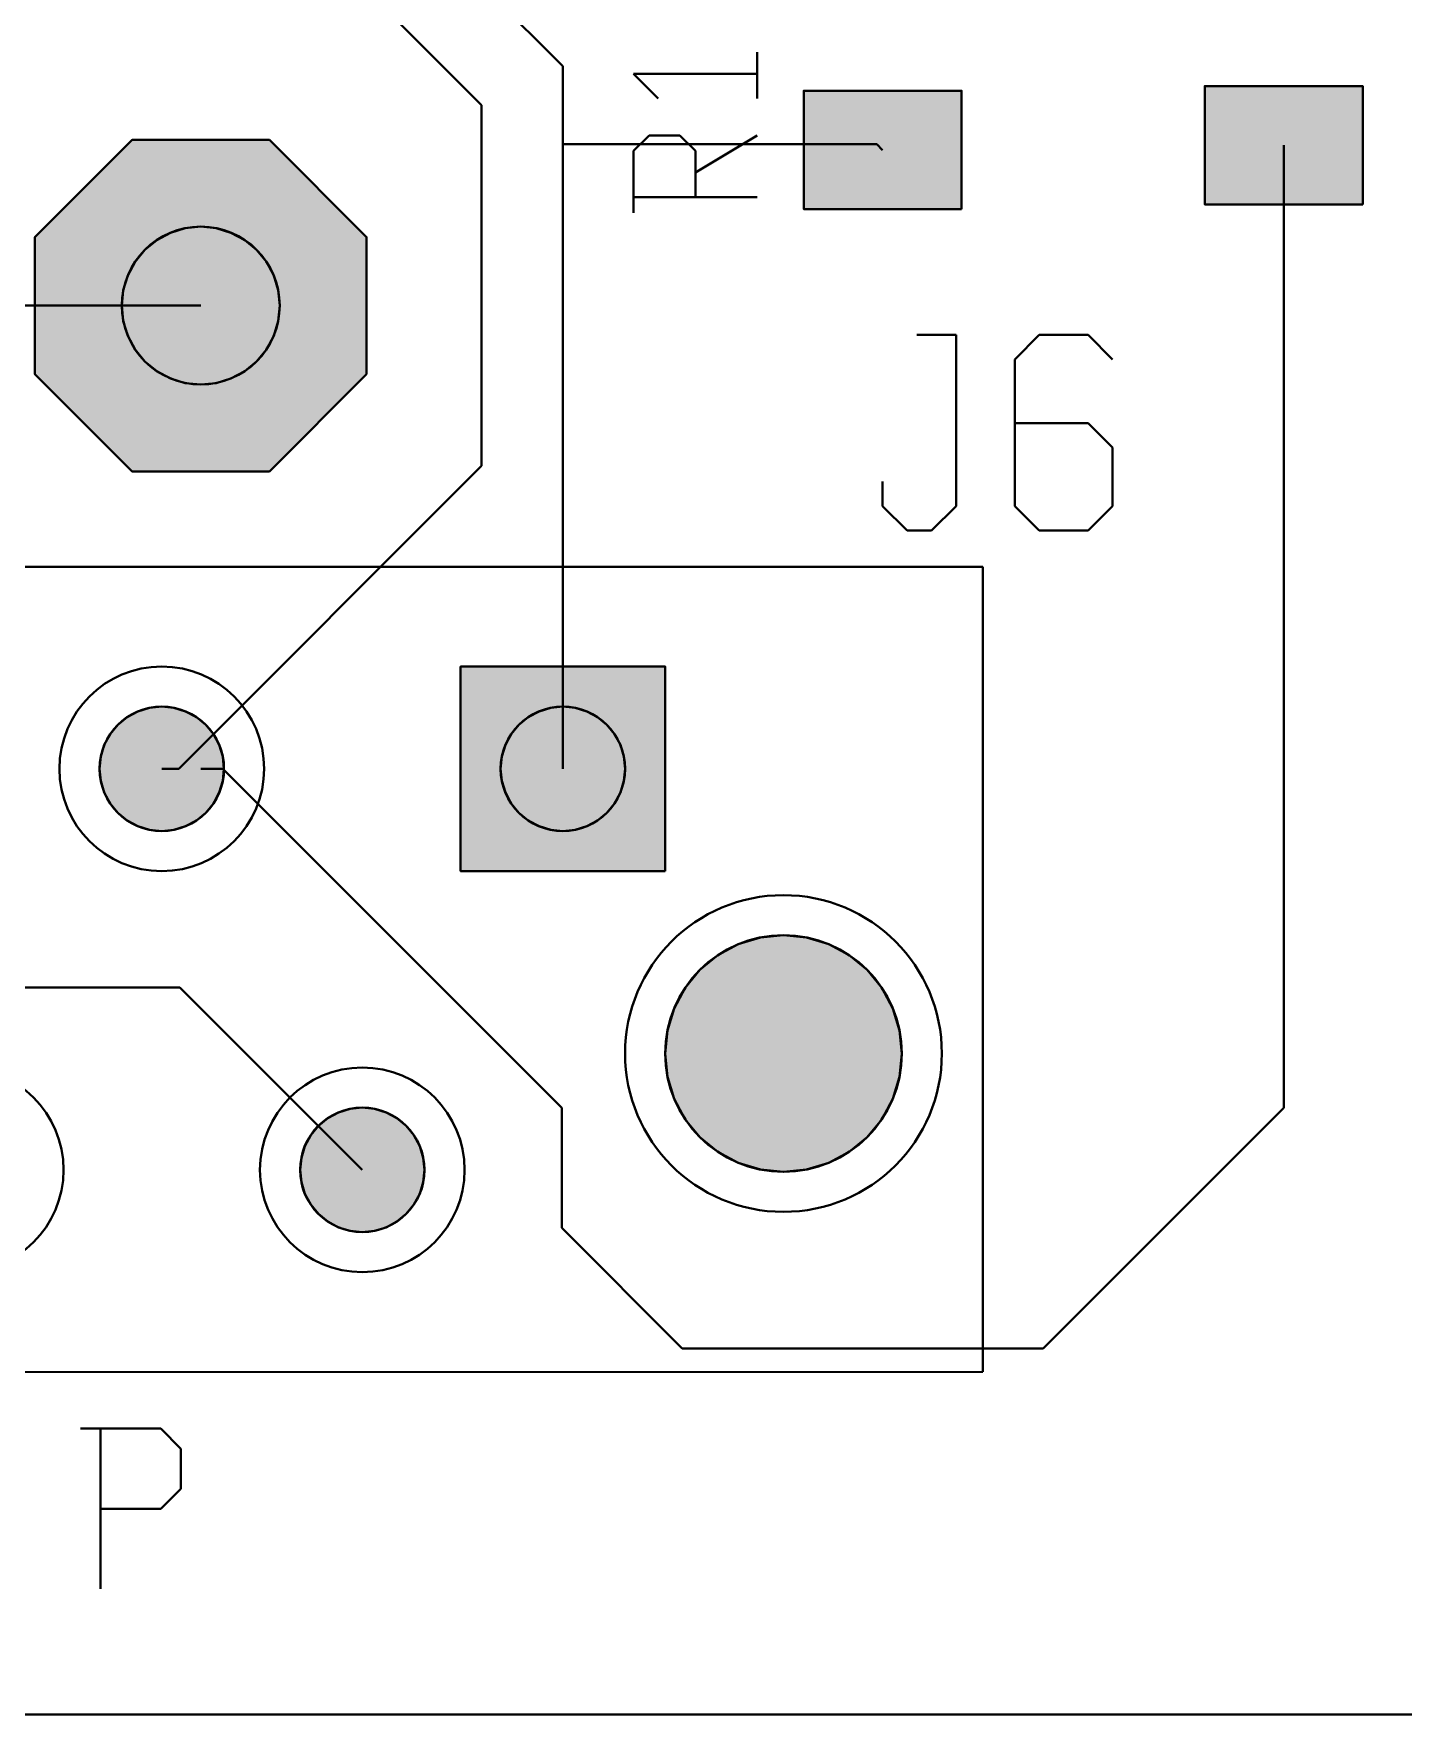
# Model space of a CAD drawing. Header units: millimetres. Extents: x 2 to 157, y 2 to 78.
# Drawn here: x 89.42 to 98.09, y 2.11 to 12.76 of the extents above; entities that cross this region are included whole.
import ezdxf

# ---------------------------------------------------------------- set-up
doc = ezdxf.new("R2010")
doc.units = ezdxf.units.MM
for name, color, linetype in [('bottom_copper', 7, 'Continuous'), ('bottom_silk', 7, 'Continuous'), ('drill_plated', 7, 'Continuous'), ('outline', 7, 'Continuous'), ('top_copper', 7, 'Continuous'), ('top_silk', 7, 'Continuous')]:
    doc.layers.add(name, color=color, linetype=linetype)

msp = doc.modelspace()

# ---------------------------------------------------------------- hatches: boundary and pattern name
at = {"layer": 'bottom_copper', "lineweight": 40}
for points in [[(91.525, 10.601), (90.91, 9.986), (90.04, 9.986), (89.425, 10.601), (89.425, 11.47), (90.04, 12.085), (90.91, 12.085), (91.525, 11.47), (91.525, 10.601)], [(90.965, 10.938), (90.937, 10.844), (90.891, 10.758), (90.828, 10.682), (90.753, 10.62), (90.666, 10.574), (90.572, 10.545), (90.475, 10.536), (90.377, 10.545), (90.283, 10.574), (90.197, 10.62), (90.121, 10.682), (90.059, 10.758), (90.013, 10.844), (89.984, 10.938), (89.975, 11.036), (89.984, 11.133), (90.013, 11.227), (90.059, 11.313), (90.121, 11.389), (90.197, 11.451), (90.283, 11.497), (90.377, 11.526), (90.475, 11.536), (90.572, 11.526), (90.666, 11.497), (90.753, 11.451), (90.828, 11.389), (90.891, 11.313), (90.937, 11.227), (90.965, 11.133), (90.975, 11.036), (90.965, 10.938)], [(93.416, 7.454), (92.12, 7.454), (92.12, 8.75), (93.416, 8.75), (93.416, 7.454)], [(90.614, 8.025), (90.592, 7.951), (90.555, 7.883), (90.506, 7.824), (90.447, 7.775), (90.379, 7.738), (90.305, 7.716), (90.228, 7.708), (90.151, 7.716), (90.077, 7.738), (90.009, 7.775), (89.95, 7.824), (89.901, 7.883), (89.864, 7.951), (89.842, 8.025), (89.834, 8.102), (89.842, 8.179), (89.864, 8.253), (89.901, 8.321), (89.95, 8.38), (90.009, 8.429), (90.077, 8.466), (90.151, 8.488), (90.228, 8.496), (90.305, 8.488), (90.379, 8.466), (90.447, 8.429), (90.506, 8.38), (90.555, 8.321), (90.592, 8.253), (90.614, 8.179), (90.622, 8.102), (90.614, 8.025)], [(93.154, 8.025), (93.132, 7.951), (93.095, 7.883), (93.046, 7.824), (92.987, 7.775), (92.919, 7.738), (92.845, 7.716), (92.768, 7.708), (92.691, 7.716), (92.617, 7.738), (92.549, 7.775), (92.49, 7.824), (92.441, 7.883), (92.404, 7.951), (92.382, 8.025), (92.374, 8.102), (92.382, 8.179), (92.404, 8.253), (92.441, 8.321), (92.49, 8.38), (92.549, 8.429), (92.617, 8.466), (92.691, 8.488), (92.768, 8.496), (92.845, 8.488), (92.919, 8.466), (92.987, 8.429), (93.046, 8.38), (93.095, 8.321), (93.132, 8.253), (93.154, 8.179), (93.162, 8.102), (93.154, 8.025)], [(94.9, 6.152), (94.857, 6.012), (94.788, 5.882), (94.695, 5.769), (94.581, 5.676), (94.452, 5.606), (94.311, 5.564), (94.165, 5.549), (94.019, 5.564), (93.878, 5.606), (93.749, 5.676), (93.635, 5.769), (93.542, 5.882), (93.473, 6.012), (93.43, 6.152), (93.416, 6.299), (93.43, 6.445), (93.473, 6.585), (93.542, 6.715), (93.635, 6.828), (93.749, 6.922), (93.878, 6.991), (94.019, 7.034), (94.165, 7.048), (94.311, 7.034), (94.452, 6.991), (94.581, 6.922), (94.695, 6.828), (94.788, 6.715), (94.857, 6.585), (94.9, 6.445), (94.914, 6.299), (94.9, 6.152)], [(91.884, 5.485), (91.862, 5.411), (91.825, 5.343), (91.776, 5.284), (91.717, 5.235), (91.649, 5.198), (91.575, 5.176), (91.498, 5.168), (91.421, 5.176), (91.347, 5.198), (91.279, 5.235), (91.22, 5.284), (91.171, 5.343), (91.134, 5.411), (91.112, 5.485), (91.104, 5.562), (91.112, 5.639), (91.134, 5.713), (91.171, 5.781), (91.22, 5.84), (91.279, 5.889), (91.347, 5.926), (91.421, 5.948), (91.498, 5.956), (91.575, 5.948), (91.649, 5.926), (91.717, 5.889), (91.776, 5.84), (91.825, 5.781), (91.862, 5.713), (91.884, 5.639), (91.892, 5.562), (91.884, 5.485)]]:
    msp.add_hatch(color=7, dxfattribs=at).paths.add_polyline_path(points, flags=0)
at = {"layer": 'drill_plated', "lineweight": 40}
for points in [[(90.965, 10.938), (90.937, 10.844), (90.891, 10.758), (90.828, 10.682), (90.753, 10.62), (90.666, 10.574), (90.572, 10.545), (90.475, 10.536), (90.377, 10.545), (90.283, 10.574), (90.197, 10.62), (90.121, 10.682), (90.059, 10.758), (90.013, 10.844), (89.984, 10.938), (89.975, 11.036), (89.984, 11.133), (90.013, 11.227), (90.059, 11.313), (90.121, 11.389), (90.197, 11.451), (90.283, 11.497), (90.377, 11.526), (90.475, 11.536), (90.572, 11.526), (90.666, 11.497), (90.753, 11.451), (90.828, 11.389), (90.891, 11.313), (90.937, 11.227), (90.965, 11.133), (90.975, 11.036), (90.965, 10.938)], [(90.614, 8.025), (90.592, 7.951), (90.555, 7.883), (90.506, 7.824), (90.447, 7.775), (90.379, 7.738), (90.305, 7.716), (90.228, 7.708), (90.151, 7.716), (90.077, 7.738), (90.009, 7.775), (89.95, 7.824), (89.901, 7.883), (89.864, 7.951), (89.842, 8.025), (89.834, 8.102), (89.842, 8.179), (89.864, 8.253), (89.901, 8.321), (89.95, 8.38), (90.009, 8.429), (90.077, 8.466), (90.151, 8.488), (90.228, 8.496), (90.305, 8.488), (90.379, 8.466), (90.447, 8.429), (90.506, 8.38), (90.555, 8.321), (90.592, 8.253), (90.614, 8.179), (90.622, 8.102), (90.614, 8.025)], [(93.154, 8.025), (93.132, 7.951), (93.095, 7.883), (93.046, 7.824), (92.987, 7.775), (92.919, 7.738), (92.845, 7.716), (92.768, 7.708), (92.691, 7.716), (92.617, 7.738), (92.549, 7.775), (92.49, 7.824), (92.441, 7.883), (92.404, 7.951), (92.382, 8.025), (92.374, 8.102), (92.382, 8.179), (92.404, 8.253), (92.441, 8.321), (92.49, 8.38), (92.549, 8.429), (92.617, 8.466), (92.691, 8.488), (92.768, 8.496), (92.845, 8.488), (92.919, 8.466), (92.987, 8.429), (93.046, 8.38), (93.095, 8.321), (93.132, 8.253), (93.154, 8.179), (93.162, 8.102), (93.154, 8.025)], [(94.9, 6.152), (94.857, 6.012), (94.788, 5.882), (94.695, 5.769), (94.581, 5.676), (94.452, 5.606), (94.311, 5.564), (94.165, 5.549), (94.019, 5.564), (93.878, 5.606), (93.749, 5.676), (93.635, 5.769), (93.542, 5.882), (93.473, 6.012), (93.43, 6.152), (93.416, 6.299), (93.43, 6.445), (93.473, 6.585), (93.542, 6.715), (93.635, 6.828), (93.749, 6.922), (93.878, 6.991), (94.019, 7.034), (94.165, 7.048), (94.311, 7.034), (94.452, 6.991), (94.581, 6.922), (94.695, 6.828), (94.788, 6.715), (94.857, 6.585), (94.9, 6.445), (94.914, 6.299), (94.9, 6.152)], [(91.884, 5.485), (91.862, 5.411), (91.825, 5.343), (91.776, 5.284), (91.717, 5.235), (91.649, 5.198), (91.575, 5.176), (91.498, 5.168), (91.421, 5.176), (91.347, 5.198), (91.279, 5.235), (91.22, 5.284), (91.171, 5.343), (91.134, 5.411), (91.112, 5.485), (91.104, 5.562), (91.112, 5.639), (91.134, 5.713), (91.171, 5.781), (91.22, 5.84), (91.279, 5.889), (91.347, 5.926), (91.421, 5.948), (91.498, 5.956), (91.575, 5.948), (91.649, 5.926), (91.717, 5.889), (91.776, 5.84), (91.825, 5.781), (91.862, 5.713), (91.884, 5.639), (91.892, 5.562), (91.884, 5.485)]]:
    msp.add_hatch(color=7, dxfattribs=at).paths.add_polyline_path(points, flags=0)
at = {"layer": 'top_copper', "lineweight": 40}
for points in [[(95.293, 11.647), (94.293, 11.647), (94.293, 12.396), (95.293, 12.396), (95.293, 11.647)], [(97.833, 11.677), (96.833, 11.677), (96.833, 12.426), (97.833, 12.426), (97.833, 11.677)], [(91.525, 10.601), (90.91, 9.986), (90.04, 9.986), (89.425, 10.601), (89.425, 11.47), (90.04, 12.085), (90.91, 12.085), (91.525, 11.47), (91.525, 10.601)], [(90.965, 10.938), (90.937, 10.844), (90.891, 10.758), (90.828, 10.682), (90.753, 10.62), (90.666, 10.574), (90.572, 10.545), (90.475, 10.536), (90.377, 10.545), (90.283, 10.574), (90.197, 10.62), (90.121, 10.682), (90.059, 10.758), (90.013, 10.844), (89.984, 10.938), (89.975, 11.036), (89.984, 11.133), (90.013, 11.227), (90.059, 11.313), (90.121, 11.389), (90.197, 11.451), (90.283, 11.497), (90.377, 11.526), (90.475, 11.536), (90.572, 11.526), (90.666, 11.497), (90.753, 11.451), (90.828, 11.389), (90.891, 11.313), (90.937, 11.227), (90.965, 11.133), (90.975, 11.036), (90.965, 10.938)], [(93.416, 7.454), (92.12, 7.454), (92.12, 8.75), (93.416, 8.75), (93.416, 7.454)], [(90.614, 8.025), (90.592, 7.951), (90.555, 7.883), (90.506, 7.824), (90.447, 7.775), (90.379, 7.738), (90.305, 7.716), (90.228, 7.708), (90.151, 7.716), (90.077, 7.738), (90.009, 7.775), (89.95, 7.824), (89.901, 7.883), (89.864, 7.951), (89.842, 8.025), (89.834, 8.102), (89.842, 8.179), (89.864, 8.253), (89.901, 8.321), (89.95, 8.38), (90.009, 8.429), (90.077, 8.466), (90.151, 8.488), (90.228, 8.496), (90.305, 8.488), (90.379, 8.466), (90.447, 8.429), (90.506, 8.38), (90.555, 8.321), (90.592, 8.253), (90.614, 8.179), (90.622, 8.102), (90.614, 8.025)], [(93.154, 8.025), (93.132, 7.951), (93.095, 7.883), (93.046, 7.824), (92.987, 7.775), (92.919, 7.738), (92.845, 7.716), (92.768, 7.708), (92.691, 7.716), (92.617, 7.738), (92.549, 7.775), (92.49, 7.824), (92.441, 7.883), (92.404, 7.951), (92.382, 8.025), (92.374, 8.102), (92.382, 8.179), (92.404, 8.253), (92.441, 8.321), (92.49, 8.38), (92.549, 8.429), (92.617, 8.466), (92.691, 8.488), (92.768, 8.496), (92.845, 8.488), (92.919, 8.466), (92.987, 8.429), (93.046, 8.38), (93.095, 8.321), (93.132, 8.253), (93.154, 8.179), (93.162, 8.102), (93.154, 8.025)], [(94.9, 6.152), (94.857, 6.012), (94.788, 5.882), (94.695, 5.769), (94.581, 5.676), (94.452, 5.606), (94.311, 5.564), (94.165, 5.549), (94.019, 5.564), (93.878, 5.606), (93.749, 5.676), (93.635, 5.769), (93.542, 5.882), (93.473, 6.012), (93.43, 6.152), (93.416, 6.299), (93.43, 6.445), (93.473, 6.585), (93.542, 6.715), (93.635, 6.828), (93.749, 6.922), (93.878, 6.991), (94.019, 7.034), (94.165, 7.048), (94.311, 7.034), (94.452, 6.991), (94.581, 6.922), (94.695, 6.828), (94.788, 6.715), (94.857, 6.585), (94.9, 6.445), (94.914, 6.299), (94.9, 6.152)], [(91.884, 5.485), (91.862, 5.411), (91.825, 5.343), (91.776, 5.284), (91.717, 5.235), (91.649, 5.198), (91.575, 5.176), (91.498, 5.168), (91.421, 5.176), (91.347, 5.198), (91.279, 5.235), (91.22, 5.284), (91.171, 5.343), (91.134, 5.411), (91.112, 5.485), (91.104, 5.562), (91.112, 5.639), (91.134, 5.713), (91.171, 5.781), (91.22, 5.84), (91.279, 5.889), (91.347, 5.926), (91.421, 5.948), (91.498, 5.956), (91.575, 5.948), (91.649, 5.926), (91.717, 5.889), (91.776, 5.84), (91.825, 5.781), (91.862, 5.713), (91.884, 5.639), (91.892, 5.562), (91.884, 5.485)]]:
    msp.add_hatch(color=7, dxfattribs=at).paths.add_polyline_path(points, flags=0)

# ---------------------------------------------------------------- linework, layer by layer
at = {"layer": 'bottom_copper', "color": 7, "lineweight": 40}
for p, q in [((90.04, 12.085), (89.425, 11.47)), ((90.91, 12.085), (90.04, 12.085)), ((91.525, 11.47), (90.91, 12.085)), ((89.425, 11.47), (89.425, 10.601)), ((91.525, 10.601), (91.525, 11.47)), ((89.425, 10.601), (90.04, 9.986)), ((90.91, 9.986), (91.525, 10.601)), ((90.04, 9.986), (90.91, 9.986)), ((92.12, 8.75), (93.416, 8.75)), ((92.12, 7.454), (92.12, 8.75)), ((93.416, 8.75), (93.416, 7.454)), ((93.416, 7.454), (92.12, 7.454))]:
    msp.add_line(p, q, dxfattribs=at)
for points in [[(91.525, 10.601), (90.91, 9.986), (90.04, 9.986), (89.425, 10.601), (89.425, 11.47), (90.04, 12.085), (90.91, 12.085), (91.525, 11.47), (91.525, 10.601)], [(90.965, 10.938), (90.937, 10.844), (90.891, 10.758), (90.828, 10.682), (90.753, 10.62), (90.666, 10.574), (90.572, 10.545), (90.475, 10.536), (90.377, 10.545), (90.283, 10.574), (90.197, 10.62), (90.121, 10.682), (90.059, 10.758), (90.013, 10.844), (89.984, 10.938), (89.975, 11.036), (89.984, 11.133), (90.013, 11.227), (90.059, 11.313), (90.121, 11.389), (90.197, 11.451), (90.283, 11.497), (90.377, 11.526), (90.475, 11.536), (90.572, 11.526), (90.666, 11.497), (90.753, 11.451), (90.828, 11.389), (90.891, 11.313), (90.937, 11.227), (90.965, 11.133), (90.975, 11.036), (90.965, 10.938)], [(93.416, 7.454), (92.12, 7.454), (92.12, 8.75), (93.416, 8.75), (93.416, 7.454)], [(90.614, 8.025), (90.592, 7.951), (90.555, 7.883), (90.506, 7.824), (90.447, 7.775), (90.379, 7.738), (90.305, 7.716), (90.228, 7.708), (90.151, 7.716), (90.077, 7.738), (90.009, 7.775), (89.95, 7.824), (89.901, 7.883), (89.864, 7.951), (89.842, 8.025), (89.834, 8.102), (89.842, 8.179), (89.864, 8.253), (89.901, 8.321), (89.95, 8.38), (90.009, 8.429), (90.077, 8.466), (90.151, 8.488), (90.228, 8.496), (90.305, 8.488), (90.379, 8.466), (90.447, 8.429), (90.506, 8.38), (90.555, 8.321), (90.592, 8.253), (90.614, 8.179), (90.622, 8.102), (90.614, 8.025)], [(93.154, 8.025), (93.132, 7.951), (93.095, 7.883), (93.046, 7.824), (92.987, 7.775), (92.919, 7.738), (92.845, 7.716), (92.768, 7.708), (92.691, 7.716), (92.617, 7.738), (92.549, 7.775), (92.49, 7.824), (92.441, 7.883), (92.404, 7.951), (92.382, 8.025), (92.374, 8.102), (92.382, 8.179), (92.404, 8.253), (92.441, 8.321), (92.49, 8.38), (92.549, 8.429), (92.617, 8.466), (92.691, 8.488), (92.768, 8.496), (92.845, 8.488), (92.919, 8.466), (92.987, 8.429), (93.046, 8.38), (93.095, 8.321), (93.132, 8.253), (93.154, 8.179), (93.162, 8.102), (93.154, 8.025)], [(94.9, 6.152), (94.857, 6.012), (94.788, 5.882), (94.695, 5.769), (94.581, 5.676), (94.452, 5.606), (94.311, 5.564), (94.165, 5.549), (94.019, 5.564), (93.878, 5.606), (93.749, 5.676), (93.635, 5.769), (93.542, 5.882), (93.473, 6.012), (93.43, 6.152), (93.416, 6.299), (93.43, 6.445), (93.473, 6.585), (93.542, 6.715), (93.635, 6.828), (93.749, 6.922), (93.878, 6.991), (94.019, 7.034), (94.165, 7.048), (94.311, 7.034), (94.452, 6.991), (94.581, 6.922), (94.695, 6.828), (94.788, 6.715), (94.857, 6.585), (94.9, 6.445), (94.914, 6.299), (94.9, 6.152)], [(91.884, 5.485), (91.862, 5.411), (91.825, 5.343), (91.776, 5.284), (91.717, 5.235), (91.649, 5.198), (91.575, 5.176), (91.498, 5.168), (91.421, 5.176), (91.347, 5.198), (91.279, 5.235), (91.22, 5.284), (91.171, 5.343), (91.134, 5.411), (91.112, 5.485), (91.104, 5.562), (91.112, 5.639), (91.134, 5.713), (91.171, 5.781), (91.22, 5.84), (91.279, 5.889), (91.347, 5.926), (91.421, 5.948), (91.498, 5.956), (91.575, 5.948), (91.649, 5.926), (91.717, 5.889), (91.776, 5.84), (91.825, 5.781), (91.862, 5.713), (91.884, 5.639), (91.892, 5.562), (91.884, 5.485)]]:
    msp.add_lwpolyline(points, close=True, dxfattribs=at)
for centre, major_axis in [((90.475, 11.036), (0.5, 0)), ((90.228, 8.102), (0.648, 0)), ((90.228, 8.102), (0.394, 0)), ((92.768, 8.102), (0.394, 0)), ((94.165, 6.299), (1.003, 0)), ((94.165, 6.299), (0.749, 0)), ((88.958, 5.562), (0.648, 0)), ((91.498, 5.562), (0.648, 0)), ((91.498, 5.562), (0.394, 0))]:
    msp.add_ellipse(centre, major_axis=major_axis, ratio=1, dxfattribs=at)
at = {"layer": 'bottom_silk', "color": 7, "lineweight": 40}
msp.add_line((156.635, 2.113), (1.635, 2.113), dxfattribs=at)
at = {"layer": 'drill_plated', "color": 7, "lineweight": 40}
for points in [[(90.965, 10.938), (90.937, 10.844), (90.891, 10.758), (90.828, 10.682), (90.753, 10.62), (90.666, 10.574), (90.572, 10.545), (90.475, 10.536), (90.377, 10.545), (90.283, 10.574), (90.197, 10.62), (90.121, 10.682), (90.059, 10.758), (90.013, 10.844), (89.984, 10.938), (89.975, 11.036), (89.984, 11.133), (90.013, 11.227), (90.059, 11.313), (90.121, 11.389), (90.197, 11.451), (90.283, 11.497), (90.377, 11.526), (90.475, 11.536), (90.572, 11.526), (90.666, 11.497), (90.753, 11.451), (90.828, 11.389), (90.891, 11.313), (90.937, 11.227), (90.965, 11.133), (90.975, 11.036), (90.965, 10.938)], [(90.614, 8.025), (90.592, 7.951), (90.555, 7.883), (90.506, 7.824), (90.447, 7.775), (90.379, 7.738), (90.305, 7.716), (90.228, 7.708), (90.151, 7.716), (90.077, 7.738), (90.009, 7.775), (89.95, 7.824), (89.901, 7.883), (89.864, 7.951), (89.842, 8.025), (89.834, 8.102), (89.842, 8.179), (89.864, 8.253), (89.901, 8.321), (89.95, 8.38), (90.009, 8.429), (90.077, 8.466), (90.151, 8.488), (90.228, 8.496), (90.305, 8.488), (90.379, 8.466), (90.447, 8.429), (90.506, 8.38), (90.555, 8.321), (90.592, 8.253), (90.614, 8.179), (90.622, 8.102), (90.614, 8.025)], [(93.154, 8.025), (93.132, 7.951), (93.095, 7.883), (93.046, 7.824), (92.987, 7.775), (92.919, 7.738), (92.845, 7.716), (92.768, 7.708), (92.691, 7.716), (92.617, 7.738), (92.549, 7.775), (92.49, 7.824), (92.441, 7.883), (92.404, 7.951), (92.382, 8.025), (92.374, 8.102), (92.382, 8.179), (92.404, 8.253), (92.441, 8.321), (92.49, 8.38), (92.549, 8.429), (92.617, 8.466), (92.691, 8.488), (92.768, 8.496), (92.845, 8.488), (92.919, 8.466), (92.987, 8.429), (93.046, 8.38), (93.095, 8.321), (93.132, 8.253), (93.154, 8.179), (93.162, 8.102), (93.154, 8.025)], [(94.9, 6.152), (94.857, 6.012), (94.788, 5.882), (94.695, 5.769), (94.581, 5.676), (94.452, 5.606), (94.311, 5.564), (94.165, 5.549), (94.019, 5.564), (93.878, 5.606), (93.749, 5.676), (93.635, 5.769), (93.542, 5.882), (93.473, 6.012), (93.43, 6.152), (93.416, 6.299), (93.43, 6.445), (93.473, 6.585), (93.542, 6.715), (93.635, 6.828), (93.749, 6.922), (93.878, 6.991), (94.019, 7.034), (94.165, 7.048), (94.311, 7.034), (94.452, 6.991), (94.581, 6.922), (94.695, 6.828), (94.788, 6.715), (94.857, 6.585), (94.9, 6.445), (94.914, 6.299), (94.9, 6.152)], [(91.884, 5.485), (91.862, 5.411), (91.825, 5.343), (91.776, 5.284), (91.717, 5.235), (91.649, 5.198), (91.575, 5.176), (91.498, 5.168), (91.421, 5.176), (91.347, 5.198), (91.279, 5.235), (91.22, 5.284), (91.171, 5.343), (91.134, 5.411), (91.112, 5.485), (91.104, 5.562), (91.112, 5.639), (91.134, 5.713), (91.171, 5.781), (91.22, 5.84), (91.279, 5.889), (91.347, 5.926), (91.421, 5.948), (91.498, 5.956), (91.575, 5.948), (91.649, 5.926), (91.717, 5.889), (91.776, 5.84), (91.825, 5.781), (91.862, 5.713), (91.884, 5.639), (91.892, 5.562), (91.884, 5.485)]]:
    msp.add_lwpolyline(points, close=True, dxfattribs=at)
for centre, major_axis in [((90.475, 11.036), (0.5, 0)), ((90.228, 8.102), (0.394, 0)), ((92.768, 8.102), (0.394, 0)), ((94.165, 6.299), (0.749, 0)), ((91.498, 5.562), (0.394, 0))]:
    msp.add_ellipse(centre, major_axis=major_axis, ratio=1, dxfattribs=at)
at = {"layer": 'outline', "color": 7, "lineweight": 40}
msp.add_line((156.635, 2.113), (1.635, 2.113), dxfattribs=at)
at = {"layer": 'top_copper', "color": 7, "lineweight": 40}
for p, q in [((92.768, 12.552), (91.491, 13.829)), ((92.253, 12.306), (91.491, 13.068)), ((92.768, 8.102), (92.768, 12.552)), ((94.293, 12.396), (94.293, 11.647)), ((95.293, 12.396), (94.293, 12.396)), ((95.293, 11.647), (95.293, 12.396)), ((96.833, 12.426), (96.833, 11.677)), ((97.833, 12.426), (96.833, 12.426)), ((97.833, 11.677), (97.833, 12.426)), ((92.253, 10.02), (92.253, 12.306)), ((90.04, 12.085), (89.425, 11.47)), ((90.91, 12.085), (90.04, 12.085)), ((91.525, 11.47), (90.91, 12.085)), ((92.768, 12.059), (94.756, 12.059)), ((94.756, 12.059), (94.793, 12.021)), ((97.333, 5.955), (97.333, 12.052)), ((94.293, 11.647), (95.293, 11.647)), ((96.833, 11.677), (97.833, 11.677)), ((89.425, 11.47), (89.425, 10.601)), ((91.525, 10.601), (91.525, 11.47)), ((88.951, 11.036), (90.475, 11.036)), ((89.425, 10.601), (90.04, 9.986)), ((90.91, 9.986), (91.525, 10.601)), ((90.335, 8.102), (92.253, 10.02)), ((90.04, 9.986), (90.91, 9.986)), ((92.12, 8.75), (93.416, 8.75)), ((92.12, 7.454), (92.12, 8.75)), ((93.416, 8.75), (93.416, 7.454)), ((90.228, 8.102), (90.335, 8.102)), ((90.475, 8.102), (90.614, 8.102)), ((92.761, 5.955), (90.614, 8.102)), ((93.416, 7.454), (92.12, 7.454)), ((80.569, 6.718), (90.343, 6.718)), ((90.343, 6.718), (91.498, 5.562)), ((92.761, 5.194), (92.761, 5.955)), ((95.809, 4.431), (97.333, 5.955)), ((92.761, 5.194), (93.523, 4.431)), ((93.523, 4.431), (95.809, 4.431))]:
    msp.add_line(p, q, dxfattribs=at)
for points in [[(95.293, 11.647), (94.293, 11.647), (94.293, 12.396), (95.293, 12.396), (95.293, 11.647)], [(97.833, 11.677), (96.833, 11.677), (96.833, 12.426), (97.833, 12.426), (97.833, 11.677)], [(91.525, 10.601), (90.91, 9.986), (90.04, 9.986), (89.425, 10.601), (89.425, 11.47), (90.04, 12.085), (90.91, 12.085), (91.525, 11.47), (91.525, 10.601)], [(90.965, 10.938), (90.937, 10.844), (90.891, 10.758), (90.828, 10.682), (90.753, 10.62), (90.666, 10.574), (90.572, 10.545), (90.475, 10.536), (90.377, 10.545), (90.283, 10.574), (90.197, 10.62), (90.121, 10.682), (90.059, 10.758), (90.013, 10.844), (89.984, 10.938), (89.975, 11.036), (89.984, 11.133), (90.013, 11.227), (90.059, 11.313), (90.121, 11.389), (90.197, 11.451), (90.283, 11.497), (90.377, 11.526), (90.475, 11.536), (90.572, 11.526), (90.666, 11.497), (90.753, 11.451), (90.828, 11.389), (90.891, 11.313), (90.937, 11.227), (90.965, 11.133), (90.975, 11.036), (90.965, 10.938)], [(93.416, 7.454), (92.12, 7.454), (92.12, 8.75), (93.416, 8.75), (93.416, 7.454)], [(90.614, 8.025), (90.592, 7.951), (90.555, 7.883), (90.506, 7.824), (90.447, 7.775), (90.379, 7.738), (90.305, 7.716), (90.228, 7.708), (90.151, 7.716), (90.077, 7.738), (90.009, 7.775), (89.95, 7.824), (89.901, 7.883), (89.864, 7.951), (89.842, 8.025), (89.834, 8.102), (89.842, 8.179), (89.864, 8.253), (89.901, 8.321), (89.95, 8.38), (90.009, 8.429), (90.077, 8.466), (90.151, 8.488), (90.228, 8.496), (90.305, 8.488), (90.379, 8.466), (90.447, 8.429), (90.506, 8.38), (90.555, 8.321), (90.592, 8.253), (90.614, 8.179), (90.622, 8.102), (90.614, 8.025)], [(93.154, 8.025), (93.132, 7.951), (93.095, 7.883), (93.046, 7.824), (92.987, 7.775), (92.919, 7.738), (92.845, 7.716), (92.768, 7.708), (92.691, 7.716), (92.617, 7.738), (92.549, 7.775), (92.49, 7.824), (92.441, 7.883), (92.404, 7.951), (92.382, 8.025), (92.374, 8.102), (92.382, 8.179), (92.404, 8.253), (92.441, 8.321), (92.49, 8.38), (92.549, 8.429), (92.617, 8.466), (92.691, 8.488), (92.768, 8.496), (92.845, 8.488), (92.919, 8.466), (92.987, 8.429), (93.046, 8.38), (93.095, 8.321), (93.132, 8.253), (93.154, 8.179), (93.162, 8.102), (93.154, 8.025)], [(94.9, 6.152), (94.857, 6.012), (94.788, 5.882), (94.695, 5.769), (94.581, 5.676), (94.452, 5.606), (94.311, 5.564), (94.165, 5.549), (94.019, 5.564), (93.878, 5.606), (93.749, 5.676), (93.635, 5.769), (93.542, 5.882), (93.473, 6.012), (93.43, 6.152), (93.416, 6.299), (93.43, 6.445), (93.473, 6.585), (93.542, 6.715), (93.635, 6.828), (93.749, 6.922), (93.878, 6.991), (94.019, 7.034), (94.165, 7.048), (94.311, 7.034), (94.452, 6.991), (94.581, 6.922), (94.695, 6.828), (94.788, 6.715), (94.857, 6.585), (94.9, 6.445), (94.914, 6.299), (94.9, 6.152)], [(91.884, 5.485), (91.862, 5.411), (91.825, 5.343), (91.776, 5.284), (91.717, 5.235), (91.649, 5.198), (91.575, 5.176), (91.498, 5.168), (91.421, 5.176), (91.347, 5.198), (91.279, 5.235), (91.22, 5.284), (91.171, 5.343), (91.134, 5.411), (91.112, 5.485), (91.104, 5.562), (91.112, 5.639), (91.134, 5.713), (91.171, 5.781), (91.22, 5.84), (91.279, 5.889), (91.347, 5.926), (91.421, 5.948), (91.498, 5.956), (91.575, 5.948), (91.649, 5.926), (91.717, 5.889), (91.776, 5.84), (91.825, 5.781), (91.862, 5.713), (91.884, 5.639), (91.892, 5.562), (91.884, 5.485)]]:
    msp.add_lwpolyline(points, close=True, dxfattribs=at)
for centre, major_axis in [((90.475, 11.036), (0.5, 0)), ((90.228, 8.102), (0.648, 0)), ((90.228, 8.102), (0.394, 0)), ((92.768, 8.102), (0.394, 0)), ((94.165, 6.299), (1.003, 0)), ((94.165, 6.299), (0.749, 0)), ((88.958, 5.562), (0.648, 0)), ((91.498, 5.562), (0.648, 0)), ((91.498, 5.562), (0.394, 0))]:
    msp.add_ellipse(centre, major_axis=major_axis, ratio=1, dxfattribs=at)
at = {"layer": 'top_silk', "color": 7, "lineweight": 40}
for p, q in [((93.998, 12.348), (93.998, 12.641)), ((93.372, 12.348), (93.216, 12.504)), ((93.216, 12.504), (93.998, 12.504)), ((93.216, 12.015), (93.314, 12.113)), ((93.314, 12.113), (93.509, 12.113)), ((93.607, 12.015), (93.509, 12.113)), ((93.607, 11.878), (93.998, 12.113)), ((93.216, 11.624), (93.216, 12.015)), ((93.607, 11.722), (93.607, 12.015)), ((93.216, 11.722), (93.998, 11.722)), ((95.01, 10.85), (95.258, 10.85)), ((95.258, 10.85), (95.258, 9.765)), ((95.63, 10.695), (95.785, 10.85)), ((95.785, 10.85), (96.094, 10.85)), ((96.094, 10.85), (96.249, 10.695)), ((95.63, 10.695), (95.63, 9.765)), ((95.63, 10.292), (96.094, 10.292)), ((96.094, 10.292), (96.249, 10.137)), ((96.249, 10.137), (96.249, 9.765)), ((94.793, 9.765), (94.793, 9.921)), ((94.793, 9.765), (94.948, 9.611)), ((95.103, 9.611), (95.258, 9.765)), ((95.63, 9.765), (95.785, 9.611)), ((96.094, 9.611), (96.249, 9.765)), ((94.948, 9.611), (95.103, 9.611)), ((95.785, 9.611), (96.094, 9.611)), ((81.208, 9.381), (95.428, 9.382)), ((95.428, 9.382), (95.428, 4.282)), ((95.428, 4.282), (81.208, 4.281)), ((89.713, 3.924), (90.221, 3.924)), ((89.84, 3.924), (89.84, 2.908)), ((90.221, 3.924), (90.348, 3.796)), ((90.348, 3.796), (90.348, 3.542)), ((90.221, 3.416), (90.348, 3.542)), ((89.84, 3.416), (90.221, 3.416)), ((156.635, 2.113), (1.635, 2.113))]:
    msp.add_line(p, q, dxfattribs=at)

doc.saveas('drawing.dxf')
